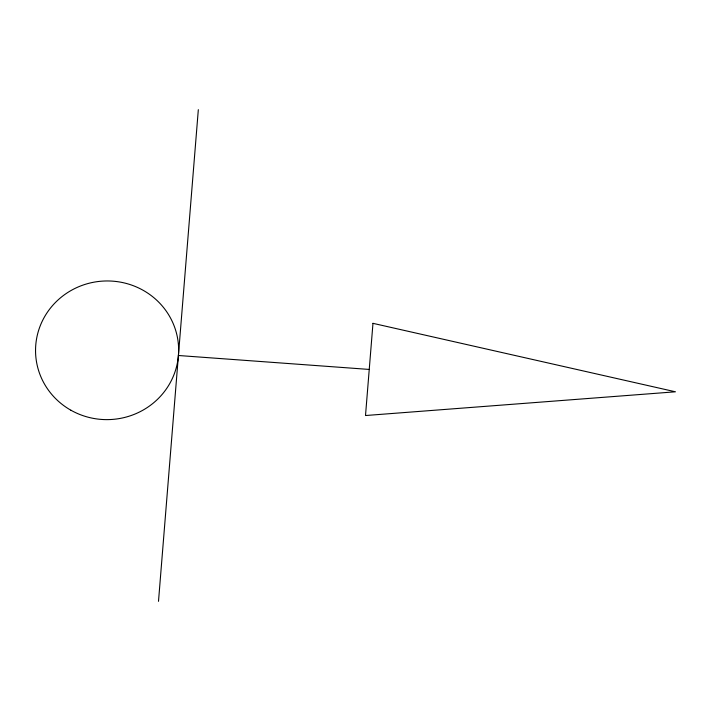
<?xml version="1.0" encoding="UTF-8"?>
<svg xmlns="http://www.w3.org/2000/svg" width="711" height="711" viewBox="0 0 711 711"><rect width="100%" height="100%" fill="white"/><g stroke="black" fill="none" stroke-linecap="round" stroke-linejoin="round"><path stroke-width="1.07" d="M158.5 601.337L198.325 109.663M178.417 355.5L369.24 369.436M372.973 323.336L365.507 415.526L675.45 391.797L372.973 323.336M70.887 410.211A71.553 69.331 -2.9 0 0 178.63 350.559A71.553 69.331 -2.9 0 0 71.749 290.115A71.553 69.331 -2.9 0 0 70.887 410.211"/></g></svg>
